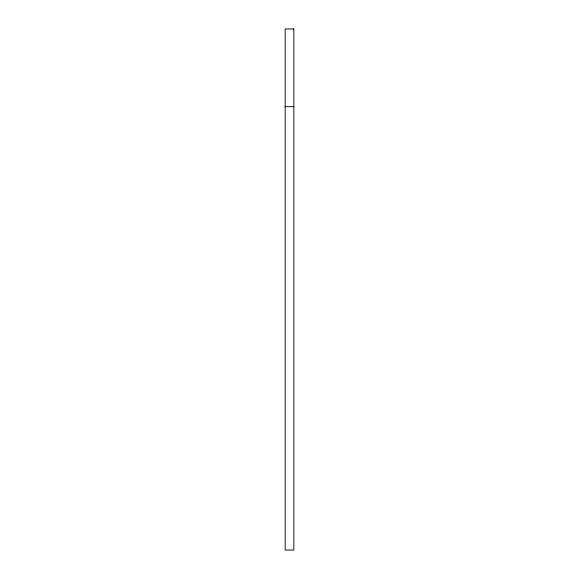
<?xml version="1.0" encoding="UTF-8"?>
<svg xmlns="http://www.w3.org/2000/svg" width="579" height="579" viewBox="0 0 579 579"><rect width="100%" height="100%" fill="white"/><g stroke="black" fill="none" stroke-linecap="round" stroke-linejoin="round"><path stroke-width="0.87" d="M285.179 106.674L293.821 106.674M293.821 28.95L285.179 28.95L285.179 550.05L293.821 550.05L293.821 28.95"/></g></svg>
